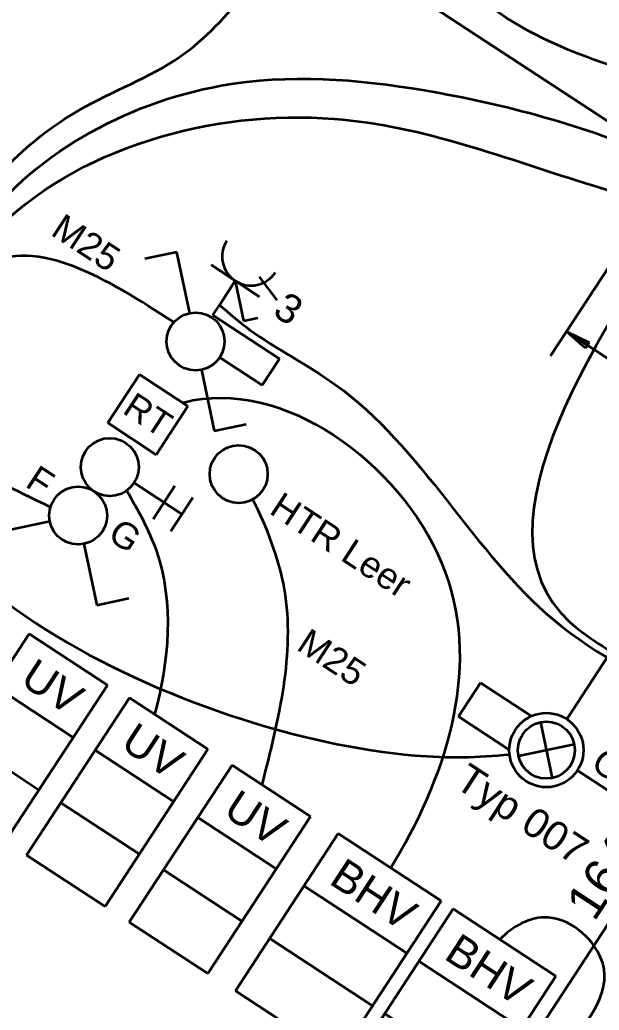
# Model space of a CAD drawing. Header units: metres. Extents: x 2696276 to 2696381, y 1245119 to 1245220.
# Drawn here: x 2696289.979 to 2696291.979, y 1245174.501 to 1245177.917 of the extents above; entities that cross this region are included whole.
import ezdxf
from ezdxf.lldxf.tags import DXFTag

# ---------------------------------------------------------------- set-up
doc = ezdxf.new("R2010")
doc.units = ezdxf.units.M
for name, color, linetype, lineweight, true_color in [('011_232.51_Lichtinstallationen allgemein', 150, 'Continuous', 35, 0x0080ff), ('011_232.51_Lichtinstallationen allgemein_Bodenltg', 150, 'STRICHLINIE', 35, 0x0080ff), ('011_232.51_Lichtinstallationen allgemein_Deckenltg', 150, 'Continuous', 35, 0x0080ff), ('013_232.61_Kraftinstallationen allgemein', 1, 'Continuous', 35, 0xff0000), ('013_232.61_Kraftinstallationen allgemein_Bodenltg', 1, 'STRICHLINIE', 35, 0xff0000), ('013_232.61_Kraftinstallationen allgemein_Deckenltg', 1, 'Continuous', 35, 0xff0000), ('014_232.62_Storeninstallationen', 1, 'Continuous', 35, 0xff0000), ('014_232.62_Storeninstallationen_Deckenltg', 1, 'Continuous', 35, 0xff0000), ('016_232.70_HLKS-Installation', 5, 'Continuous', 35, 0x0000ff), ('016_232.70_HLKS-Installation_Bodenltg', 5, 'STRICHLINIE', 35, 0x0000ff), ('018_233.01_Innenleuchten', 150, 'Continuous', 35, 0x0080ff)]:
    doc.layers.add(name, color=color, linetype=linetype, lineweight=lineweight, true_color=true_color)
doc.layers.add('X_Mass', color=7, linetype='Continuous', lineweight=35)
doc.styles.get("Standard").update_dxf_attribs({"font": 'arial.ttf'})
tags = doc.linetypes.add('STRICHLINIE', pattern=[19.05, 12.7, -6.35]).pattern_tags.tags
tags[6:7] = [DXFTag(74, 4), DXFTag(75, 0), DXFTag(340, '0'), DXFTag(46, 0.0), DXFTag(50, 0.0), DXFTag(44, 0.0), DXFTag(45, 0.0)]
tags[4:5] = [DXFTag(74, 4), DXFTag(75, 0), DXFTag(340, '0'), DXFTag(46, 0.0), DXFTag(50, 0.0), DXFTag(44, 0.0), DXFTag(45, 0.0)]
tags = doc.linetypes.add('STRICHPUNKT2', pattern=[12.7, 6.35, -3.175, 0, -3.175]).pattern_tags.tags
tags[10:11] = [DXFTag(74, 4), DXFTag(75, 0), DXFTag(340, '0'), DXFTag(46, 0.0), DXFTag(50, 0.0), DXFTag(44, 0.0), DXFTag(45, 0.0)]
tags[8:9] = [DXFTag(74, 4), DXFTag(75, 0), DXFTag(340, '0'), DXFTag(46, 0.0), DXFTag(50, 0.0), DXFTag(44, 0.0), DXFTag(45, 0.0)]
tags[6:7] = [DXFTag(74, 4), DXFTag(75, 0), DXFTag(340, '0'), DXFTag(46, 0.0), DXFTag(50, 0.0), DXFTag(44, 0.0), DXFTag(45, 0.0)]
tags[4:5] = [DXFTag(74, 4), DXFTag(75, 0), DXFTag(340, '0'), DXFTag(46, 0.0), DXFTag(50, 0.0), DXFTag(44, 0.0), DXFTag(45, 0.0)]

# ---------------------------------------------------------------- blocks, each defined once
blk = doc.blocks.new('Steckdose T13_ UP_ 3-fach_ geschaltet-A0S2JC9K73', base_point=(-680.11, 180.08))
at = {"color": 0, "lineweight": -2}
for p, q in [((-663.93, 195.77), (-654.49, 192.38)), ((-680.11, 190.08), (-660.11, 190.08)), ((-670.11, 190.08), (-670.11, 180.08)), ((-670.11, 190.08), (-660.11, 180.08)), ((-660.11, 180.08), (-656.56, 183.63))]:
    blk.add_line(p, q, dxfattribs=at)
blk.add_ellipse((-670.11, 200.08), major_axis=(-10, 0), ratio=1, start_param=0, end_param=3.141592, dxfattribs=at)
at = {"color": 0, "lineweight": -2, "insert": (-653.32, 197.21), "char_height": 10, "attachment_point": 1, "rotation": 0}
blk.add_mtext('{\\fArial;3}', dxfattribs=at)
blk = doc.blocks.new('0_232.51_Lichtinstallationen allgemein_Deckenltg-A0S2JCBK73', base_point=(-751.8, 131.96))
at = {"color": 0, "linetype": 'ByBlock', "lineweight": -2, "ltscale": 0.35}
blk.add_open_spline([(-751.8, 131.96), (-751.26, 140.6), (-748.17, 190.78), (-685.02, 262.58), (-591.75, 281.15), (-519.76, 306.76), (-482.11, 359.98), (-424.47, 372.11), (-404.5, 353.1), (-401.99, 350.05)], degree=3, knots=[0, 0, 0, 0, 25.885962, 150.338099, 242.823763, 314.203952, 368.75024, 437.667803, 449.510437, 449.510437, 449.510437, 449.510437], dxfattribs=at)
blk = doc.blocks.new('0_232.51_Lichtinstallationen allgemein_Deckenltg-A0S2JCCA73', base_point=(-795.14, 404.21))
at = {"color": 0, "linetype": 'ByBlock', "lineweight": -2, "ltscale": 0.35}
blk.add_open_spline([(-380.11, 410.66), (-382.74, 409.57), (-418.36, 396.33), (-487.9, 419.92), (-539.58, 485.53), (-627.11, 529.07), (-717.37, 550.05), (-791.15, 511.03), (-793.79, 481.66), (-795.11, 466.96)], degree=3, knots=[0, 0, 0, 0, 8.549955, 113.657872, 184.075563, 258.977068, 402.557771, 444.033903, 485.597906, 485.597906, 485.597906, 485.597906], dxfattribs=at)
blk = doc.blocks.new('Schalter_ Schema 1_ UP-A0S2JCH273', base_point=(-701.43, 70.33))
at = {"color": 0, "lineweight": -2}
for p, q in [((-678.24, 85.55), (-693.46, 70.33)), ((-664.1, 85.55), (-648.89, 70.33)), ((-693.46, 70.33), (-701.43, 78.31)), ((-648.89, 70.33), (-640.91, 78.31))]:
    blk.add_line(p, q, dxfattribs=at)
blk.add_circle((-671.17, 92.62), 10, dxfattribs=at)
blk = doc.blocks.new('Gruppenzuleitung-A0S2JCJ273', base_point=(-662.98, -15.59))
at = {"color": 0, "linetype": 'ByBlock', "lineweight": -2, "ltscale": 0.35}
for p, q in [((-662.98, -15.59), (-662.98, 49.21)), ((-662.98, 49.21), (-630.64, 49.21)), ((-630.64, 49.21), (-630.64, -15.59)), ((-630.64, 27.61), (-662.98, 27.61)), ((-630.64, 6.01), (-662.98, 6.01)), ((-630.64, -15.59), (-662.98, -15.59))]:
    blk.add_line(p, q, dxfattribs=at)
at = {"color": 0, "linetype": 'ByBlock', "lineweight": -2, "ltscale": 0.35, "insert": (-656.65, 43.81), "char_height": 10.8, "attachment_point": 1}
blk.add_mtext('{\\fArial;UV}', dxfattribs=at)
blk = doc.blocks.new('0_232.61_Kraftinstallationen allgemein_Bodenltg-A0S2JCJG73', base_point=(-623.75, 49.71))
at = {"color": 0, "linetype": 'ByBlock', "lineweight": -2, "ltscale": 0.35}
blk.add_open_spline([(-567.16, 49.71), (-574.75, 71.84), (-586.03, 104.69), (-614.25, 124.84), (-623.75, 130.31)], degree=3, knots=[0, 0, 0, 0, 67.849757, 100.733136, 100.733136, 100.733136, 100.733136], dxfattribs=at)
blk = doc.blocks.new('0_232.62_Storeninstallationen_Deckenltg-A0S2JCJS73', base_point=(-661.85, 49.71))
at = {"color": 0, "linetype": 'ByBlock', "lineweight": -2, "ltscale": 0.35}
blk.add_open_spline([(-661.85, 109.01), (-654.89, 105.45), (-631.08, 93.27), (-617.26, 67.58), (-611.53, 49.71)], degree=3, knots=[0, 0, 0, 0, 23.262432, 79.568908, 79.568908, 79.568908, 79.568908], dxfattribs=at)
blk = doc.blocks.new('LED-Deckenleuchte mit Trafotunnel-A0S2JCKW73', base_point=(-523.34, 100.65))
at = {"color": 0, "lineweight": -2}
for p, q in [((-502.35, 120.42), (-523.34, 120.42)), ((-523.34, 120.42), (-523.34, 106.49)), ((-498.57, 120.42), (-484.64, 106.49)), ((-498.57, 106.49), (-484.64, 120.42)), ((-523.34, 106.49), (-502.35, 106.49))]:
    blk.add_line(p, q, dxfattribs=at)
for radius in [12.8, 9.85]:
    blk.add_circle((-491.61, 113.45), radius, dxfattribs=at)
blk = doc.blocks.new('Bemerkung-A0S2JCKY73', base_point=(-511.68, 85.45))
at = {"color": 0, "lineweight": -2, "insert": (-511.68, 95.45), "char_height": 10, "attachment_point": 1}
blk.add_mtext('{\\fArial;Typ 007}', dxfattribs=at)
blk = doc.blocks.new('0_232.51_Lichtinstallationen allgemein_Deckenltg-A0S2JCL473', base_point=(-759.2, 131.96))
at = {"color": 0, "linetype": 'ByBlock', "lineweight": -2, "ltscale": 0.35}
blk.add_open_spline([(-755.04, 131.96), (-756.33, 137.24), (-762.62, 162.9), (-754.3, 204.72), (-719.72, 250.21), (-721.56, 296.34), (-721.37, 326.18), (-721.39, 334.5)], degree=3, knots=[0, 0, 0, 0, 16.27093, 79.181514, 118.678391, 184.179171, 209.135646, 209.135646, 209.135646, 209.135646], dxfattribs=at)
blk = doc.blocks.new('0_232.70_HLKS-Installation_Bodenltg-A0S2JCLG73', base_point=(-662.36, 50.01))
at = {"color": 0, "lineweight": -2}
blk.add_open_spline([(-662.36, 144.95), (-661.5, 145.85), (-636.28, 172.09), (-534.84, 163.78), (-515.32, 84.57), (-514.32, 50.01)], degree=3, knots=[0, 0, 0, 0, 3.722549, 109.070151, 212.803242, 212.803242, 212.803242, 212.803242], dxfattribs=at)
blk = doc.blocks.new('Maß-A0S2JCMO73', base_point=(-478.8, -50.54))
at = {"color": 0, "linetype": 'ByBlock', "lineweight": -2, "ltscale": 0.35}
for p, q in [((-431, 113.45), (-478.8, 113.45)), ((-442.14, 104.78), (-441, 113.45)), ((-441, 113.45), (-441, -50.54)), ((-441, 113.45), (-439.86, 104.78)), ((-439.86, 104.78), (-442.14, 104.78)), ((-441, -50.54), (-442.14, -41.86)), ((-442.14, -41.86), (-439.86, -41.86)), ((-439.86, -41.86), (-441, -50.54)), ((-451, -50.54), (-403.61, -50.54))]:
    blk.add_line(p, q, dxfattribs=at)
for points in [[(-441, 113.45), (-439.86, 104.78), (-442.14, 104.78)], [(-441, -50.54), (-442.14, -41.86), (-439.86, -41.86)]]:
    blk.add_solid(points, dxfattribs=at)
at = {"color": 0, "linetype": 'ByBlock', "lineweight": -2, "ltscale": 0.35, "insert": (-457.68, 72.73), "char_height": 12.5, "attachment_point": 1, "rotation": 90}
blk.add_mtext('{\\fArial;164}', dxfattribs=at)
blk = doc.blocks.new('Maß-A0S2JCNG73', base_point=(-908.04, 121.96))
at = {"color": 0, "linetype": 'ByBlock', "lineweight": -2, "ltscale": 0.35}
blk.add_line((-892, 306.55), (-571.04, 306.55), dxfattribs=at)
blk = doc.blocks.new('Storentaster_ UP-A0S2JCSE73', base_point=(-681.17, 102.62))
at = {"color": 0, "lineweight": -2}
for p, q in [((-648.82, 105.72), (-648.82, 119.52)), ((-641.41, 105.72), (-641.41, 119.52)), ((-661.17, 112.62), (-641.41, 112.62))]:
    blk.add_line(p, q, dxfattribs=at)
blk.add_circle((-671.17, 112.62), 10, dxfattribs=at)
blk = doc.blocks.new('0_232.51_Lichtinstallationen allgemein_Deckenltg-A0S2JCTU73', base_point=(-750.06, 85.5))
at = {"color": 0, "linetype": 'ByBlock', "lineweight": -2, "ltscale": 0.35}
blk.add_open_spline([(-680.77, 89.81), (-707.4, 86.26), (-739.11, 82.03), (-749.15, 107.9), (-750.06, 111.96)], degree=3, knots=[0, 0, 0, 0, 65.463532, 77.96539, 77.96539, 77.96539, 77.96539], dxfattribs=at)
blk = doc.blocks.new('0_232.70_HLKS-Installation_Bodenltg-A0S2JCUQ73', base_point=(-469.25, 28.57))
at = {"color": 0, "lineweight": -2}
blk.add_open_spline([(-429.99, 28.57), (-428.34, 41.99), (-425.51, 64.99), (-460.41, 71.02), (-468.22, 56.04), (-469.25, 50.01)], degree=3, knots=[0, 0, 0, 0, 34.375302, 58.913727, 77.253799, 77.253799, 77.253799, 77.253799], dxfattribs=at)
blk = doc.blocks.new('Gruppenzuleitung-A0S2JCXY73', base_point=(-488.56, -14.79))
at = {"color": 0, "lineweight": -2}
for p, q in [((-488.56, -14.79), (-488.56, 50.01)), ((-488.56, 50.01), (-446.16, 50.01)), ((-446.16, 50.01), (-446.16, -14.79)), ((-446.16, 28.41), (-488.56, 28.41)), ((-446.16, 6.81), (-488.56, 6.81)), ((-446.16, -14.79), (-488.56, -14.79))]:
    blk.add_line(p, q, dxfattribs=at)
at = {"color": 0, "lineweight": -2, "insert": (-482.27, 44.61), "char_height": 10.8, "attachment_point": 1}
blk.add_mtext('{\\fArial;BHV}', dxfattribs=at)
blk = doc.blocks.new('Maß-A0S2JCZE73', base_point=(-564.86, 126.26))
at = {"color": 0, "linetype": 'ByBlock', "lineweight": -2, "ltscale": 0.35}
for p, q in [((-564.86, 228), (-564.86, 300.62)), ((-491.61, 248), (-491.61, 126.26)), ((-403.61, 248), (-403.61, 203.96)), ((-564.86, 238), (-556.19, 239.14)), ((-556.19, 239.14), (-556.19, 236.86)), ((-500.28, 236.86), (-500.28, 239.14)), ((-500.28, 239.14), (-491.61, 238)), ((-491.61, 238), (-482.93, 239.14)), ((-482.93, 239.14), (-482.93, 236.86)), ((-412.28, 236.86), (-412.28, 239.14)), ((-412.28, 239.14), (-403.61, 238)), ((-556.19, 236.86), (-564.86, 238)), ((-564.86, 238), (-403.61, 238)), ((-491.61, 238), (-500.28, 236.86)), ((-482.93, 236.86), (-491.61, 238)), ((-403.61, 238), (-412.28, 236.86))]:
    blk.add_line(p, q, dxfattribs=at)
for points in [[(-564.86, 238), (-556.19, 239.14), (-556.19, 236.86)], [(-491.61, 238), (-500.28, 236.86), (-500.28, 239.14)], [(-491.61, 238), (-482.93, 239.14), (-482.93, 236.86)], [(-403.61, 238), (-412.28, 236.86), (-412.28, 239.14)]]:
    blk.add_solid(points, dxfattribs=at)
at = {"color": 0, "linetype": 'ByBlock', "lineweight": -2, "ltscale": 0.35, "char_height": 12.5, "attachment_point": 1}
for s, insert in [('{\\fArial;73}', (-537.13, 254.67)), ('{\\fArial;88}', (-456.58, 254.67))]:
    blk.add_mtext(s, dxfattribs=dict(at, insert=insert))
blk = doc.blocks.new('Gruppenzuleitung-A0S2JD1Q73', base_point=(-579.55, -15.09))
at = {"color": 0, "linetype": 'ByBlock', "lineweight": -2, "ltscale": 0.35}
for p, q in [((-579.55, -15.09), (-579.55, 49.71)), ((-579.55, 49.71), (-547.21, 49.71)), ((-547.21, 49.71), (-547.21, -15.09)), ((-547.21, 28.11), (-579.55, 28.11)), ((-547.21, 6.51), (-579.55, 6.51)), ((-547.21, -15.09), (-579.55, -15.09))]:
    blk.add_line(p, q, dxfattribs=at)
at = {"color": 0, "linetype": 'ByBlock', "lineweight": -2, "ltscale": 0.35, "insert": (-573.22, 44.31), "char_height": 10.8, "attachment_point": 1}
blk.add_mtext('{\\fArial;UV}', dxfattribs=at)
blk = doc.blocks.new('0_232.51_Lichtinstallationen allgemein_Deckenltg-A0S2JD4I73', base_point=(-750.73, 131.96))
at = {"color": 0, "linetype": 'ByBlock', "lineweight": -2, "ltscale": 0.35}
blk.add_open_spline([(-680, 166.54), (-707.61, 166.26), (-741.45, 165.91), (-749.87, 137.06), (-750.73, 131.96)], degree=3, knots=[0, 0, 0, 0, 68.833767, 84.34913, 84.34913, 84.34913, 84.34913], dxfattribs=at)
blk = doc.blocks.new('1_Einlasskasten UP-A0S2JD6C73', base_point=(-642.61, 124.95))
at = {"color": 0, "lineweight": -2}
blk.add_circle((-632.61, 134.95), 10, dxfattribs=at)
blk = doc.blocks.new('0_232.51_Lichtinstallationen allgemein_Bodenltg-A0S2JD8E73', base_point=(-670.11, 151.42))
at = {"color": 0, "lineweight": -2}
blk.add_open_spline([(-670.11, 180.08), (-665.7, 179.53), (-649.6, 177.53), (-595.91, 184.16), (-532.01, 145.61), (-475.2, 152.56), (-455.61, 154.95)], degree=3, knots=[0, 0, 0, 0, 13.291858, 48.634615, 159.519572, 217.88008, 217.88008, 217.88008, 217.88008], dxfattribs=at)
blk = doc.blocks.new('Schalter_ Schema 3_ UP-A0S2JDB273', base_point=(-700.37, 142.79))
at = {"color": 0, "lineweight": -2}
for p, q in [((-692.39, 187.36), (-700.37, 179.39)), ((-677.18, 172.15), (-692.39, 187.36)), ((-663.04, 158.01), (-647.82, 142.79)), ((-647.82, 142.79), (-639.85, 150.77))]:
    blk.add_line(p, q, dxfattribs=at)
blk.add_circle((-670.11, 165.08), 10, dxfattribs=at)
blk = doc.blocks.new('0_232.51_Lichtinstallationen allgemein_Deckenltg-A0S2JDDS73', base_point=(-779.45, -58.72))
at = {"color": 0, "linetype": 'ByBlock', "lineweight": -2, "ltscale": 0.35}
blk.add_open_spline([(-752.33, 111.96), (-752.73, 108.62), (-754.37, 94.98), (-762.98, 64.27), (-781.6, 20.29), (-780.95, -47.65), (-726.64, -60.11), (-694.66, -58.12), (-675.64, -58.42), (-669.45, -58.46)], degree=3, knots=[0, 0, 0, 0, 10.098901, 41.232805, 94.241503, 160.418871, 202.682725, 240.827845, 259.401504, 259.401504, 259.401504, 259.401504], dxfattribs=at)
blk = doc.blocks.new('Gruppenzuleitung-A0S2JDM273', base_point=(-621.9, -15.09))
at = {"color": 0, "linetype": 'ByBlock', "lineweight": -2, "ltscale": 0.35}
for p, q in [((-621.9, -15.09), (-621.9, 49.71)), ((-621.9, 49.71), (-589.55, 49.71)), ((-589.55, 49.71), (-589.55, -15.09)), ((-589.55, 28.11), (-621.9, 28.11)), ((-589.55, 6.51), (-621.9, 6.51)), ((-589.55, -15.09), (-621.9, -15.09))]:
    blk.add_line(p, q, dxfattribs=at)
at = {"color": 0, "linetype": 'ByBlock', "lineweight": -2, "ltscale": 0.35, "insert": (-615.56, 44.31), "char_height": 10.8, "attachment_point": 1}
blk.add_mtext('{\\fArial;UV}', dxfattribs=at)
blk = doc.blocks.new('0_232.51_Lichtinstallationen allgemein_Deckenltg-A0S2JDSQ73', base_point=(-751.1, 53.38))
at = {"color": 0, "linetype": 'ByBlock', "lineweight": -2, "ltscale": 0.35}
blk.add_open_spline([(-751.1, 111.96), (-750.63, 107.95), (-741.31, 29.46), (-576.64, 52.91), (-509.91, 98.38), (-501.42, 105.23)], degree=3, knots=[0, 0, 0, 0, 11.925284, 233.018987, 265.733691, 265.733691, 265.733691, 265.733691], dxfattribs=at)
blk = doc.blocks.new('0_232.51_Lichtinstallationen allgemein_Bodenltg-A0S2JDWA73', base_point=(-556.11, 154.08))
at = {"color": 0, "lineweight": -2}
blk.add_open_spline([(-556.11, 457.96), (-556.11, 454.62), (-556.14, 403.85), (-553.15, 317.54), (-557.47, 149.78), (-482.44, 154.81), (-464.82, 154.9), (-455.61, 154.95)], degree=3, knots=[0, 0, 0, 0, 9.999617, 151.749238, 309.861541, 335.414425, 363.442733, 363.442733, 363.442733, 363.442733], dxfattribs=at)
blk = doc.blocks.new('0_232.51_Lichtinstallationen allgemein_Deckenltg-A0S2JDWK73', base_point=(-754.32, 131.96))
at = {"color": 0, "linetype": 'ByBlock', "lineweight": -2, "ltscale": 0.35}
blk.add_open_spline([(-753.25, 131.96), (-753.84, 139.48), (-757.01, 179.99), (-723.04, 244.15), (-648.05, 284.93), (-598.6, 300.85), (-570.95, 305.73)], degree=3, knots=[0, 0, 0, 0, 22.565276, 121.659664, 191.908238, 276.117729, 276.117729, 276.117729, 276.117729], dxfattribs=at)
blk = doc.blocks.new('0_232.62_Storeninstallationen_Deckenltg-A0S2JDZU73', base_point=(-680.44, 317.3))
at = {"color": 0, "linetype": 'ByBlock', "lineweight": -2, "ltscale": 0.35}
blk.add_open_spline([(-378.89, 351.57), (-380.55, 354.87), (-387.38, 368.47), (-438.83, 382.09), (-513.34, 362.32), (-586.1, 321.8), (-665.37, 310.53), (-680.44, 334.22)], degree=3, knots=[0, 0, 0, 0, 10.876537, 44.745324, 142.642391, 233.820506, 318.029135, 318.029135, 318.029135, 318.029135], dxfattribs=at)
blk = doc.blocks.new('0_232.51_Lichtinstallationen allgemein_AP-Ltg-A0S2JE0G73', base_point=(-670.11, 165.08))
at = {"color": 0, "linetype": 'ByBlock', "lineweight": -2, "ltscale": 0.35}
for p, q in [((-670.11, 175.95), (-670.11, 180.08)), ((-642.64, 175.95), (-670.11, 175.95)), ((-642.64, 165.08), (-642.64, 175.95)), ((-660.11, 165.08), (-642.64, 165.08))]:
    blk.add_line(p, q, dxfattribs=at)
blk = doc.blocks.new('Gruppenzuleitung-A0S2JE1E73', base_point=(-535.96, -14.79))
at = {"color": 0, "lineweight": -2}
for p, q in [((-535.96, -14.79), (-535.96, 50.01)), ((-535.96, 50.01), (-493.56, 50.01)), ((-493.56, 50.01), (-493.56, -14.79)), ((-493.56, 28.41), (-535.96, 28.41)), ((-493.56, 6.81), (-535.96, 6.81)), ((-493.56, -14.79), (-535.96, -14.79))]:
    blk.add_line(p, q, dxfattribs=at)
at = {"color": 0, "lineweight": -2, "insert": (-529.67, 44.61), "char_height": 10.8, "attachment_point": 1}
blk.add_mtext('{\\fArial;BHV}', dxfattribs=at)
blk = doc.blocks.new('Raumthermostat_ UP-A0S2JE1K73', base_point=(-680.11, 124.95))
at = {"color": 0, "lineweight": -2}
for p, q in [((-660.11, 144.95), (-680.11, 144.95)), ((-680.11, 144.95), (-680.11, 124.95)), ((-660.11, 124.95), (-660.11, 144.95)), ((-660.11, 124.95), (-680.11, 124.95))]:
    blk.add_line(p, q, dxfattribs=at)
at = {"color": 0, "lineweight": -2, "insert": (-678.17, 139.35), "char_height": 8.8, "attachment_point": 1}
blk.add_mtext('{\\fArial;RT}', dxfattribs=at)

msp = doc.modelspace()

# ---------------------------------------------------------------- block references
at = {"layer": '011_232.51_Lichtinstallationen allgemein', "linetype": 'Continuous', "ltscale": 0.35, "xscale": 0.01, "yscale": 0.01, "zscale": 0.01, "rotation": 326.8000002754653}
for name, p in [('Schalter_ Schema 3_ UP-A0S2JDB273', (2696290.2109, 1245176.7866)), ('Steckdose T13_ UP_ 3-fach_ geschaltet-A0S2JC9K73', (2696290.5846, 1245176.9877)), ('Schalter_ Schema 1_ UP-A0S2JCH273', (2696289.8052, 1245176.1861)), ('Bemerkung-A0S2JCKY73', (2696291.4757, 1245175.2736))]:
    msp.add_blockref(name, p, dxfattribs=at)
at = {"layer": '011_232.51_Lichtinstallationen allgemein_Bodenltg', "linetype": 'STRICHLINIE', "ltscale": 0.35, "xscale": 0.01, "yscale": 0.01, "zscale": 0.01, "rotation": 326.8000002754653}
for name, p in [('0_232.51_Lichtinstallationen allgemein_Bodenltg-A0S2JDWA73', (2696291.4798, 1245176.0912)), ('0_232.51_Lichtinstallationen allgemein_Bodenltg-A0S2JD8E73', (2696290.5113, 1245176.6931))]:
    msp.add_blockref(name, p, dxfattribs=at)
at = {"layer": '011_232.51_Lichtinstallationen allgemein_Deckenltg', "ltscale": 0.35, "xscale": 0.01, "yscale": 0.01, "zscale": 0.01, "rotation": 326.8000002754653}
for name, p in [('0_232.51_Lichtinstallationen allgemein_Deckenltg-A0S2JCCA73', (2696290.8493, 1245179.493)), ('0_232.51_Lichtinstallationen allgemein_Deckenltg-A0S2JCBK73', (2696289.7212, 1245176.9776)), ('0_232.51_Lichtinstallationen allgemein_Deckenltg-A0S2JCL473', (2696289.6592, 1245177.0182)), ('0_232.51_Lichtinstallationen allgemein_Deckenltg-A0S2JDWK73', (2696289.7001, 1245176.9915)), ('0_232.51_Lichtinstallationen allgemein_Deckenltg-A0S2JD4I73', (2696289.7301, 1245176.9718)), ('0_232.51_Lichtinstallationen allgemein_Deckenltg-A0S2JDDS73', (2696288.4457, 1245175.5335)), ('0_232.51_Lichtinstallationen allgemein_Deckenltg-A0S2JDSQ73', (2696289.2968, 1245176.3163)), ('0_232.51_Lichtinstallationen allgemein_Deckenltg-A0S2JCTU73', (2696289.4813, 1245176.5794))]:
    msp.add_blockref(name, p, dxfattribs=at)
at = {"layer": '011_232.51_Lichtinstallationen allgemein_Deckenltg', "linetype": 'STRICHPUNKT2', "ltscale": 0.35, "xscale": 0.01, "yscale": 0.01, "zscale": 0.01, "rotation": 326.8000002754653}
msp.add_blockref('0_232.51_Lichtinstallationen allgemein_AP-Ltg-A0S2JE0G73', (2696290.5861, 1245176.8074), dxfattribs=at)
at = {"layer": '013_232.61_Kraftinstallationen allgemein', "linetype": 'Continuous', "ltscale": 0.35, "xscale": 0.01, "yscale": 0.01, "zscale": 0.01, "rotation": 326.8000002754653}
msp.add_blockref('1_Einlasskasten UP-A0S2JD6C73', (2696290.5965, 1245176.3211), dxfattribs=at)
at = {"layer": '013_232.61_Kraftinstallationen allgemein', "ltscale": 0.35, "xscale": 0.01, "yscale": 0.01, "zscale": 0.01, "rotation": 326.8000002754653}
msp.add_blockref('Gruppenzuleitung-A0S2JD1Q73', (2696290.3573, 1245174.804), dxfattribs=at)
at = {"layer": '013_232.61_Kraftinstallationen allgemein_Bodenltg', "ltscale": 0.35, "xscale": 0.01, "yscale": 0.01, "zscale": 0.01, "rotation": 326.8000002754653}
msp.add_blockref('0_232.61_Kraftinstallationen allgemein_Bodenltg-A0S2JCJG73', (2696290.3423, 1245175.5882), dxfattribs=at)
at = {"layer": '014_232.62_Storeninstallationen', "linetype": 'Continuous', "ltscale": 0.35, "xscale": 0.01, "yscale": 0.01, "zscale": 0.01, "rotation": 326.8000002754653}
msp.add_blockref('Storentaster_ UP-A0S2JCSE73', (2696290.1515, 1245176.3453), dxfattribs=at)
at = {"layer": '014_232.62_Storeninstallationen_Deckenltg', "linetype": 'STRICHLINIE', "ltscale": 0.35, "xscale": 0.01, "yscale": 0.01, "zscale": 0.01, "rotation": 326.8000002754653}
for name, p in [('0_232.62_Storeninstallationen_Deckenltg-A0S2JDZU73', (2696291.3332, 1245178.1377)), ('0_232.62_Storeninstallationen_Deckenltg-A0S2JCJS73', (2696290.0235, 1245175.7968))]:
    msp.add_blockref(name, p, dxfattribs=at)
at = {"layer": '014_232.62_Storeninstallationen_Deckenltg', "ltscale": 0.35, "xscale": 0.01, "yscale": 0.01, "zscale": 0.01, "rotation": 326.8000002754653}
for name, p in [('Gruppenzuleitung-A0S2JCJ273', (2696289.6565, 1245175.2566)), ('Gruppenzuleitung-A0S2JDM273', (2696290.003, 1245175.0358))]:
    msp.add_blockref(name, p, dxfattribs=at)
at = {"layer": '016_232.70_HLKS-Installation', "linetype": 'Continuous', "ltscale": 0.35, "xscale": 0.01, "yscale": 0.01, "zscale": 0.01, "rotation": 326.8000002754653}
for name, p in [('Raumthermostat_ UP-A0S2JE1K73', (2696290.2827, 1245176.5264)), ('Gruppenzuleitung-A0S2JE1E73', (2696290.7237, 1245174.5678)), ('Gruppenzuleitung-A0S2JCXY73', (2696291.1203, 1245174.3083))]:
    msp.add_blockref(name, p, dxfattribs=at)
at = {"layer": '016_232.70_HLKS-Installation_Bodenltg', "linetype": 'STRICHLINIE', "ltscale": 0.35, "xscale": 0.01, "yscale": 0.01, "zscale": 0.01, "rotation": 326.8000002754653}
for name, p in [('0_232.70_HLKS-Installation_Bodenltg-A0S2JCLG73', (2696290.0209, 1245175.8021)), ('0_232.70_HLKS-Installation_Bodenltg-A0S2JCUQ73', (2696291.5193, 1245174.5653))]:
    msp.add_blockref(name, p, dxfattribs=at)
at = {"layer": '018_233.01_Innenleuchten', "linetype": 'Continuous', "ltscale": 0.35, "xscale": 0.01, "yscale": 0.01, "zscale": 0.01, "rotation": 326.8000002754653}
msp.add_blockref('LED-Deckenleuchte mit Trafotunnel-A0S2JCKW73', (2696291.4614, 1245175.4646), dxfattribs=at)
at = {"layer": 'X_Mass', "ltscale": 0.35, "xscale": 0.01, "yscale": 0.01, "zscale": 0.01, "rotation": 326.8000002754653}
for name, p in [('Maß-A0S2JCNG73', (2696288.3591, 1245177.7495)), ('Maß-A0S2JCZE73', (2696291.2542, 1245175.9063)), ('Maß-A0S2JCMO73', (2696291.0062, 1245173.9557))]:
    msp.add_blockref(name, p, dxfattribs=at)

# ---------------------------------------------------------------- texts
at = {"layer": '011_232.51_Lichtinstallationen allgemein', "linetype": 'Continuous', "ltscale": 0.35, "char_height": 0.09, "rotation": 326.8, "line_spacing_factor": 1.002}
for s, insert, attachment_point in [('{\\fArial;F}', (2696290.1074, 1245176.3431, 19), 3), ('{\\fArial;G}', (2696290.3272, 1245176.2024, 19), 1)]:
    msp.add_mtext(s, dxfattribs=dict(at, insert=insert, attachment_point=attachment_point))
at = {"layer": '011_232.51_Lichtinstallationen allgemein_Deckenltg', "ltscale": 0.35, "insert": (2696290.2335, 1245177.1857), "char_height": 0.09, "attachment_point": 2, "rotation": 326.8, "line_spacing_factor": 1.002}
msp.add_mtext('{\\fArial;M25}', dxfattribs=at)
at = {"layer": '013_232.61_Kraftinstallationen allgemein', "linetype": 'Continuous', "ltscale": 0.35, "insert": (2696291.1135, 1245176.143, 19), "char_height": 0.09, "attachment_point": 2, "rotation": 326.8, "line_spacing_factor": 1.002}
msp.add_mtext('{\\fArial;HTR Leer}', dxfattribs=at)
at = {"layer": '013_232.61_Kraftinstallationen allgemein_Deckenltg', "ltscale": 0.35, "insert": (2696291.0819, 1245175.7554), "char_height": 0.09, "attachment_point": 2, "rotation": 326.8, "line_spacing_factor": 1.002}
msp.add_mtext('{\\fArial;M25}', dxfattribs=at)
at = {"layer": '018_233.01_Innenleuchten', "linetype": 'Continuous', "ltscale": 0.35, "insert": (2696291.995, 1245175.4119), "char_height": 0.09, "attachment_point": 1, "rotation": 326.8, "line_spacing_factor": 1.002}
msp.add_mtext('{\\fArial;G}', dxfattribs=at)

doc.saveas('drawing.dxf')
